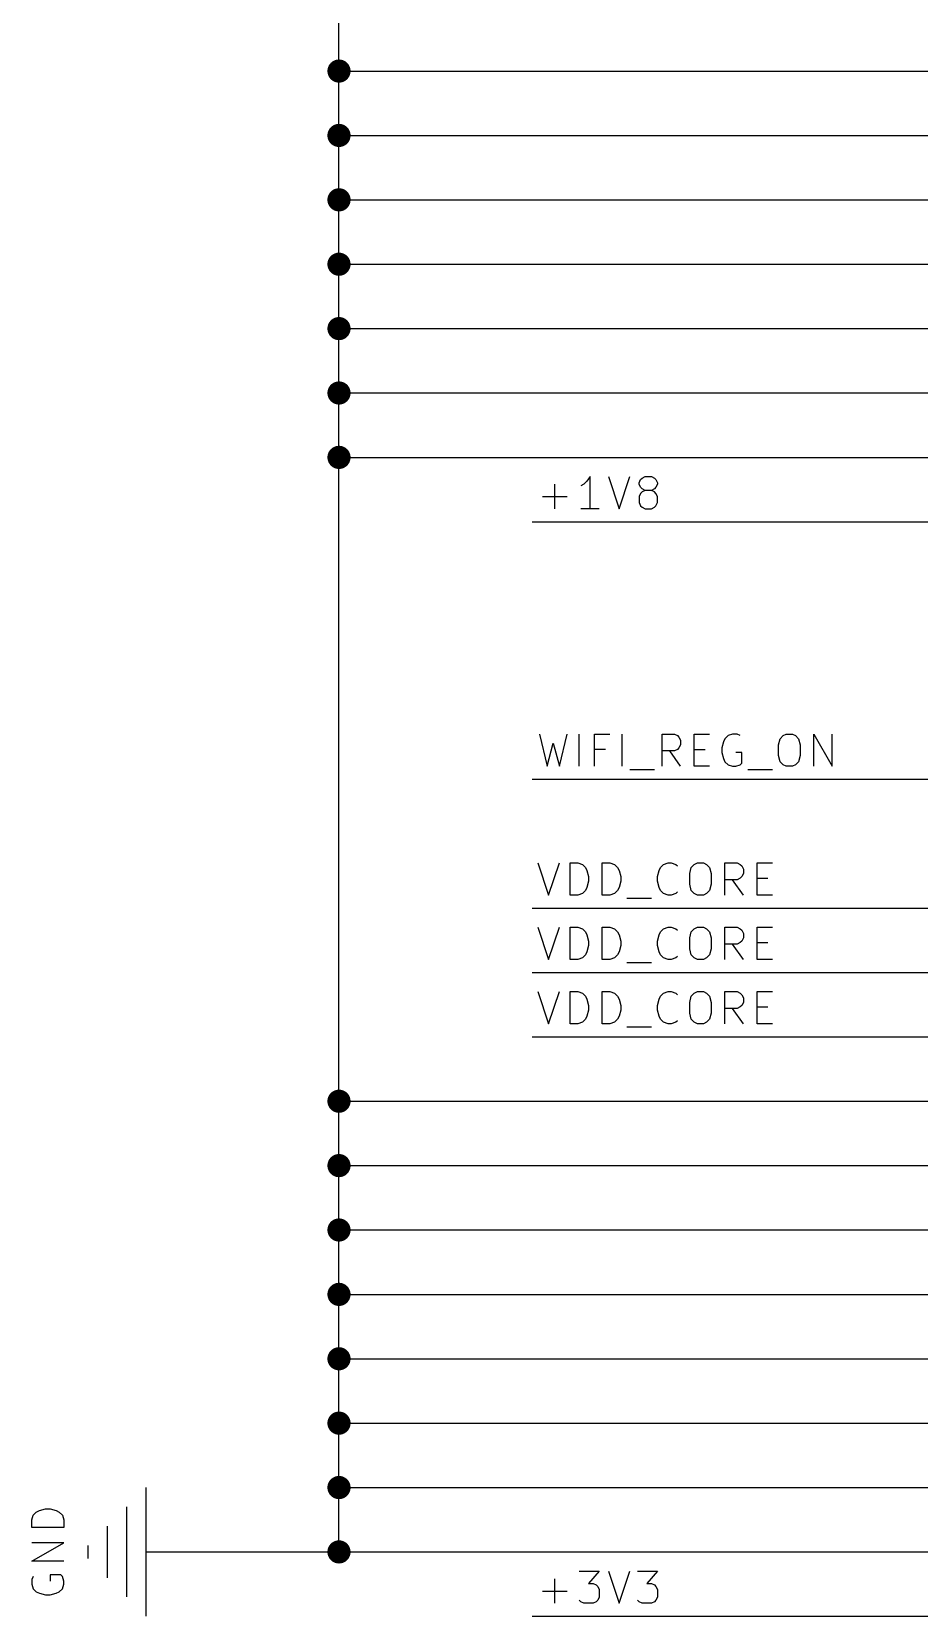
# Model space of a CAD drawing. Header units: millimetres. Extents: x 3 to 201, y -195 to -4.
# Drawn here: x 3.1 to 38.1, y -127 to -64.5 of the extents above; entities that cross this region are included whole.
import ezdxf

# ---------------------------------------------------------------- set-up
doc = ezdxf.new("R2010")
doc.units = ezdxf.units.MM
for name, color, linetype in [('GREENSIXTYFIVE', 129, 'CONTINUOUS'), ('LIGHTGREEN', 92, 'CONTINUOUS'), ('RED', 14, 'CONTINUOUS'), ('REDSIX', 19, 'CONTINUOUS')]:
    doc.layers.add(name, color=color, linetype=linetype)

msp = doc.modelspace()

# ---------------------------------------------------------------- linework, layer by layer
at = {"layer": 'GREENSIXTYFIVE', "linetype": 'CONTINUOUS'}
for p, q in [((3.1191, -123.1899), (3.1796, -123.0085)), ((3.1796, -123.0085), (3.3006, -122.8875)), ((3.3006, -122.8875), (3.4215, -122.827)), ((3.4215, -122.827), (3.6634, -122.7666)), ((3.6634, -122.7666), (3.8448, -122.7666)), ((3.8448, -122.7666), (4.0867, -122.827)), ((4.0867, -122.827), (4.2077, -122.8875)), ((4.2077, -122.8875), (4.3287, -123.0085)), ((4.3287, -123.0085), (4.3891, -123.1899)), ((3.1191, -123.4923), (3.1191, -123.1899)), ((4.3891, -123.4923), (3.1191, -123.4923)), ((4.3891, -123.1899), (4.3891, -123.4923)), ((3.1191, -124.8228), (4.3891, -124.0971)), ((4.3891, -124.0971), (3.1191, -124.0971)), ((4.3891, -124.8228), (3.1191, -124.8228)), ((3.1796, -125.4275), (3.1191, -125.5485)), ((3.1191, -125.5485), (3.1191, -125.7299)), ((4.2682, -125.3671), (3.8448, -125.3671)), ((3.8448, -125.3671), (3.8448, -125.609)), ((4.3287, -125.4275), (4.2682, -125.3671)), ((4.3891, -125.609), (4.3287, -125.4275)), ((4.3891, -125.7299), (4.3891, -125.609)), ((3.1191, -125.7299), (3.1796, -125.9113)), ((3.1796, -125.9113), (3.3006, -126.0323)), ((3.3006, -126.0323), (3.4215, -126.0928)), ((3.4215, -126.0928), (3.6634, -126.1532)), ((3.6634, -126.1532), (3.8448, -126.1532)), ((3.8448, -126.1532), (4.0867, -126.0928)), ((4.0867, -126.0928), (4.2077, -126.0323)), ((4.2077, -126.0323), (4.3287, -125.9113)), ((4.3287, -125.9113), (4.3891, -125.7299))]:
    msp.add_line(p, q, dxfattribs=at)
at = {"layer": 'LIGHTGREEN', "linetype": 'CONTINUOUS'}
for p, q in [((15.24, -66.04), (15.24, -63.5)), ((15.24, -68.58), (15.24, -66.04)), ((15.24, -66.04), (48.26, -66.04)), ((15.24, -71.12), (15.24, -68.58)), ((15.24, -68.58), (48.26, -68.58)), ((15.24, -73.66), (15.24, -71.12)), ((15.24, -71.12), (48.26, -71.12)), ((15.24, -73.66), (48.26, -73.66)), ((15.24, -76.2), (15.24, -73.66)), ((15.24, -78.74), (15.24, -76.2)), ((15.24, -76.2), (48.26, -76.2)), ((15.24, -81.28), (15.24, -78.74)), ((15.24, -78.74), (48.26, -78.74)), ((15.24, -106.68), (15.24, -81.28)), ((15.24, -81.28), (48.26, -81.28)), ((22.86, -83.82), (48.26, -83.82)), ((22.86, -93.98), (48.26, -93.98)), ((22.86, -99.06), (48.26, -99.06)), ((22.86, -101.6), (48.26, -101.6)), ((22.86, -104.14), (48.26, -104.14)), ((15.24, -106.68), (48.26, -106.68)), ((15.24, -109.22), (15.24, -106.68)), ((15.24, -109.22), (48.26, -109.22)), ((15.24, -111.76), (15.24, -109.22)), ((15.24, -114.3), (15.24, -111.76)), ((15.24, -111.76), (48.26, -111.76)), ((15.24, -114.3), (48.26, -114.3)), ((15.24, -116.84), (15.24, -114.3)), ((15.24, -116.84), (48.26, -116.84)), ((15.24, -119.38), (15.24, -116.84)), ((15.24, -121.92), (15.24, -119.38)), ((15.24, -119.38), (48.26, -119.38)), ((15.24, -121.92), (48.26, -121.92)), ((15.24, -124.46), (15.24, -121.92)), ((10.16, -124.46), (15.24, -124.46)), ((15.24, -124.46), (48.26, -124.46)), ((22.86, -127), (48.26, -127))]:
    msp.add_line(p, q, dxfattribs=at)
at = {"layer": 'LIGHTGREEN', "const_width": 0.4572}
for points in [[(15.0114, -66.04, 1), (15.4686, -66.04, 1)], [(15.0114, -68.58, 1), (15.4686, -68.58, 1)], [(15.0114, -71.12, 1), (15.4686, -71.12, 1)], [(15.0114, -73.66, 1), (15.4686, -73.66, 1)], [(15.0114, -76.2, 1), (15.4686, -76.2, 1)], [(15.0114, -78.74, 1), (15.4686, -78.74, 1)], [(15.0114, -81.28, 1), (15.4686, -81.28, 1)], [(15.0114, -106.68, 1), (15.4686, -106.68, 1)], [(15.0114, -109.22, 1), (15.4686, -109.22, 1)], [(15.0114, -111.76, 1), (15.4686, -111.76, 1)], [(15.0114, -114.3, 1), (15.4686, -114.3, 1)], [(15.0114, -116.84, 1), (15.4686, -116.84, 1)], [(15.0114, -119.38, 1), (15.4686, -119.38, 1)], [(15.0114, -121.92, 1), (15.4686, -121.92, 1)], [(15.0114, -124.46, 1), (15.4686, -124.46, 1)]]:
    msp.add_lwpolyline(points, format="xyb", close=True, dxfattribs=at)
at = {"layer": 'RED', "linetype": 'CONTINUOUS'}
for p, q in [((7.62, -121.92), (7.62, -127)), ((6.858, -122.682), (6.858, -126.238)), ((6.096, -123.444), (6.096, -125.476)), ((5.334, -124.206), (5.334, -124.714)), ((7.62, -124.46), (10.16, -124.46))]:
    msp.add_line(p, q, dxfattribs=at)
at = {"layer": 'REDSIX', "linetype": 'CONTINUOUS'}
for p, q in [((23.7505, -83.3069), (23.7505, -82.3393)), ((24.8996, -82.3393), (24.7787, -82.3998)), ((25.0206, -82.2184), (24.8996, -82.3393)), ((25.1415, -82.0369), (25.0206, -82.2184)), ((25.1415, -83.3069), (25.1415, -82.0369)), ((25.8672, -82.0369), (26.2905, -83.3069)), ((26.2905, -83.3069), (26.7139, -82.0369)), ((27.0768, -82.2788), (27.1372, -82.1579)), ((27.0768, -82.3393), (27.0768, -82.2788)), ((27.1372, -82.4603), (27.0768, -82.3393)), ((27.1372, -82.1579), (27.1977, -82.0974)), ((27.1977, -82.5207), (27.1372, -82.4603)), ((27.1977, -82.0974), (27.3187, -82.0369)), ((27.3187, -82.0369), (27.5606, -82.0369)), ((27.5606, -82.0369), (27.6815, -82.0974)), ((27.6815, -82.0974), (27.742, -82.1579)), ((27.742, -82.4603), (27.6815, -82.5207)), ((27.742, -82.1579), (27.8025, -82.2788)), ((27.8025, -82.3393), (27.742, -82.4603)), ((27.8025, -82.2788), (27.8025, -82.3393)), ((23.2667, -82.8231), (24.2344, -82.8231)), ((27.1372, -82.7022), (27.0768, -82.8231)), ((27.0768, -82.8231), (27.0768, -83.065)), ((27.0768, -83.065), (27.1372, -83.186)), ((27.1977, -82.6417), (27.1372, -82.7022)), ((27.3187, -82.5812), (27.1977, -82.5207)), ((27.3187, -82.5812), (27.1977, -82.6417)), ((27.5606, -82.5812), (27.3187, -82.5812)), ((27.6815, -82.5207), (27.5606, -82.5812)), ((27.6815, -82.6417), (27.5606, -82.5812)), ((27.742, -82.7022), (27.6815, -82.6417)), ((27.8025, -82.8231), (27.742, -82.7022)), ((27.742, -83.186), (27.8025, -83.065)), ((27.8025, -83.065), (27.8025, -82.8231)), ((25.5044, -83.3069), (24.7787, -83.3069)), ((27.1372, -83.186), (27.1977, -83.2465)), ((27.1977, -83.2465), (27.3187, -83.3069)), ((27.3187, -83.3069), (27.5606, -83.3069)), ((27.5606, -83.3069), (27.6815, -83.2465)), ((27.6815, -83.2465), (27.742, -83.186)), ((23.1458, -92.1969), (23.4482, -93.4669)), ((23.932, -93.4669), (24.2344, -92.1969)), ((24.7181, -93.4669), (24.7181, -92.1969)), ((25.3229, -93.4669), (25.3229, -92.1969)), ((25.3229, -92.1969), (25.9277, -92.1969)), ((26.4115, -93.4669), (26.4115, -92.1969)), ((27.9839, -93.4669), (27.9839, -92.1969)), ((27.9839, -92.1969), (28.4677, -92.1969)), ((28.4677, -92.1969), (28.5887, -92.2574)), ((28.5887, -92.2574), (28.6492, -92.3179)), ((28.6492, -92.3179), (28.7096, -92.4388)), ((28.7096, -92.4388), (28.7096, -92.6203)), ((29.2539, -93.4669), (29.2539, -92.1969)), ((29.2539, -92.1969), (29.8587, -92.1969)), ((30.4029, -92.4993), (30.3425, -92.7412)), ((30.4634, -92.3784), (30.4029, -92.4993)), ((30.5844, -92.2574), (30.4634, -92.3784)), ((30.7658, -92.1969), (30.5844, -92.2574)), ((30.9472, -92.1969), (30.7658, -92.1969)), ((31.0682, -92.2574), (30.9472, -92.1969)), ((32.5801, -92.6203), (32.6405, -92.3784)), ((32.6405, -92.3784), (32.7615, -92.2574)), ((32.7615, -92.2574), (32.8824, -92.1969)), ((32.8824, -92.1969), (33.1243, -92.1969)), ((33.1243, -92.1969), (33.2453, -92.2574)), ((33.2453, -92.2574), (33.3662, -92.3784)), ((33.3662, -92.3784), (33.4267, -92.6203)), ((33.971, -93.4669), (33.971, -92.1969)), ((33.971, -92.1969), (34.6967, -93.4669)), ((34.6967, -93.4669), (34.6967, -92.1969)), ((23.4482, -93.4669), (23.6901, -92.5598)), ((23.6901, -92.5598), (23.932, -93.4669)), ((25.7463, -92.8017), (25.3229, -92.8017)), ((28.4677, -92.8622), (27.9839, -92.8622)), ((28.7096, -93.4669), (28.2863, -92.8622)), ((28.5887, -92.8017), (28.4677, -92.8622)), ((28.6492, -92.7412), (28.5887, -92.8017)), ((28.7096, -92.6203), (28.6492, -92.7412)), ((29.2539, -92.8017), (29.6773, -92.8017)), ((30.3425, -92.7412), (30.3425, -92.9226)), ((30.3425, -92.9226), (30.4029, -93.1645)), ((31.1286, -92.9226), (30.8867, -92.9226)), ((31.1286, -93.346), (31.1286, -92.9226)), ((32.5801, -93.0436), (32.5801, -92.6203)), ((32.6405, -93.2855), (32.5801, -93.0436)), ((33.4267, -93.0436), (33.3662, -93.2855)), ((33.4267, -92.6203), (33.4267, -93.0436)), ((26.714, -93.5879), (27.6816, -93.5879)), ((29.8587, -93.4669), (29.2539, -93.4669)), ((30.4029, -93.1645), (30.4634, -93.2855)), ((30.4634, -93.2855), (30.5844, -93.4065)), ((30.5844, -93.4065), (30.7658, -93.4669)), ((30.7658, -93.4669), (30.8867, -93.4669)), ((30.8867, -93.4669), (31.0682, -93.4065)), ((31.0682, -93.4065), (31.1286, -93.346)), ((31.3706, -93.5879), (32.3382, -93.5879)), ((32.7615, -93.4065), (32.6405, -93.2855)), ((32.8824, -93.4669), (32.7615, -93.4065)), ((33.1243, -93.4669), (32.8824, -93.4669)), ((33.2453, -93.4065), (33.1243, -93.4669)), ((33.3662, -93.2855), (33.2453, -93.4065)), ((23.0853, -97.2769), (23.5086, -98.5469)), ((23.5086, -98.5469), (23.932, -97.2769)), ((24.3553, -98.5469), (24.3553, -97.2769)), ((24.3553, -97.2769), (24.6577, -97.2769)), ((24.6577, -97.2769), (24.8391, -97.3374)), ((24.8391, -97.3374), (24.9601, -97.4584)), ((24.9601, -97.4584), (25.0206, -97.5793)), ((25.6253, -98.5469), (25.6253, -97.2769)), ((25.6253, -97.2769), (25.9277, -97.2769)), ((25.9277, -97.2769), (26.1091, -97.3374)), ((26.1091, -97.3374), (26.2301, -97.4584)), ((26.2301, -97.4584), (26.2906, -97.5793)), ((27.8629, -97.5793), (27.9234, -97.4584)), ((27.9234, -97.4584), (28.0444, -97.3374)), ((28.0444, -97.3374), (28.2258, -97.2769)), ((28.2258, -97.2769), (28.3467, -97.2769)), ((28.3467, -97.2769), (28.5282, -97.3374)), ((28.5282, -97.3374), (28.5886, -97.3979)), ((29.0725, -97.7003), (29.1329, -97.4584)), ((29.1329, -97.4584), (29.2539, -97.3374)), ((29.2539, -97.3374), (29.3748, -97.2769)), ((29.3748, -97.2769), (29.6167, -97.2769)), ((29.6167, -97.2769), (29.7377, -97.3374)), ((29.7377, -97.3374), (29.8586, -97.4584)), ((29.8586, -97.4584), (29.9191, -97.7003)), ((30.4634, -98.5469), (30.4634, -97.2769)), ((30.4634, -97.2769), (30.9472, -97.2769)), ((30.9472, -97.2769), (31.0682, -97.3374)), ((31.0682, -97.3374), (31.1287, -97.3979)), ((31.1287, -97.3979), (31.1891, -97.5188)), ((31.1891, -97.5188), (31.1891, -97.7003)), ((31.7334, -98.5469), (31.7334, -97.2769)), ((31.7334, -97.2769), (32.3382, -97.2769)), ((25.0206, -97.5793), (25.081, -97.8212)), ((25.081, -98.0026), (25.0206, -98.2445)), ((25.081, -97.8212), (25.081, -98.0026)), ((26.2906, -97.5793), (26.351, -97.8212)), ((26.351, -98.0026), (26.2906, -98.2445)), ((26.351, -97.8212), (26.351, -98.0026)), ((27.8025, -97.8212), (27.8629, -97.5793)), ((27.8025, -98.0026), (27.8025, -97.8212)), ((27.8629, -98.2445), (27.8025, -98.0026)), ((29.0725, -98.1236), (29.0725, -97.7003)), ((29.1329, -98.3655), (29.0725, -98.1236)), ((29.9191, -98.1236), (29.8586, -98.3655)), ((29.9191, -97.7003), (29.9191, -98.1236)), ((30.9472, -97.9422), (30.4634, -97.9422)), ((31.1891, -98.5469), (30.7658, -97.9422)), ((31.0682, -97.8817), (30.9472, -97.9422)), ((31.1287, -97.8212), (31.0682, -97.8817)), ((31.1891, -97.7003), (31.1287, -97.8212)), ((31.7334, -97.8817), (32.1568, -97.8817)), ((24.6577, -98.5469), (24.3553, -98.5469)), ((24.8391, -98.4865), (24.6577, -98.5469)), ((24.9601, -98.3655), (24.8391, -98.4865)), ((25.0206, -98.2445), (24.9601, -98.3655)), ((25.9277, -98.5469), (25.6253, -98.5469)), ((26.1091, -98.4865), (25.9277, -98.5469)), ((26.2301, -98.3655), (26.1091, -98.4865)), ((26.2906, -98.2445), (26.2301, -98.3655)), ((26.593, -98.6679), (27.5606, -98.6679)), ((27.9234, -98.3655), (27.8629, -98.2445)), ((28.0444, -98.4865), (27.9234, -98.3655)), ((28.2258, -98.5469), (28.0444, -98.4865)), ((28.3467, -98.5469), (28.2258, -98.5469)), ((28.5282, -98.4865), (28.3467, -98.5469)), ((28.5886, -98.426), (28.5282, -98.4865)), ((29.2539, -98.4865), (29.1329, -98.3655)), ((29.3748, -98.5469), (29.2539, -98.4865)), ((29.6167, -98.5469), (29.3748, -98.5469)), ((29.7377, -98.4865), (29.6167, -98.5469)), ((29.8586, -98.3655), (29.7377, -98.4865)), ((32.3382, -98.5469), (31.7334, -98.5469)), ((23.0853, -99.8169), (23.5086, -101.0869)), ((23.5086, -101.0869), (23.932, -99.8169)), ((24.3553, -101.0869), (24.3553, -99.8169)), ((24.3553, -99.8169), (24.6577, -99.8169)), ((24.6577, -99.8169), (24.8391, -99.8774)), ((24.8391, -99.8774), (24.9601, -99.9984)), ((24.9601, -99.9984), (25.0206, -100.1193)), ((25.6253, -101.0869), (25.6253, -99.8169)), ((25.6253, -99.8169), (25.9277, -99.8169)), ((25.9277, -99.8169), (26.1091, -99.8774)), ((26.1091, -99.8774), (26.2301, -99.9984)), ((26.2301, -99.9984), (26.2906, -100.1193)), ((27.8629, -100.1193), (27.9234, -99.9984)), ((27.9234, -99.9984), (28.0444, -99.8774)), ((28.0444, -99.8774), (28.2258, -99.8169)), ((28.2258, -99.8169), (28.3467, -99.8169)), ((28.3467, -99.8169), (28.5282, -99.8774)), ((28.5282, -99.8774), (28.5886, -99.9379)), ((29.0725, -100.2403), (29.1329, -99.9984)), ((29.1329, -99.9984), (29.2539, -99.8774)), ((29.2539, -99.8774), (29.3748, -99.8169)), ((29.3748, -99.8169), (29.6167, -99.8169)), ((29.6167, -99.8169), (29.7377, -99.8774)), ((29.7377, -99.8774), (29.8586, -99.9984)), ((29.8586, -99.9984), (29.9191, -100.2403)), ((30.4634, -101.0869), (30.4634, -99.8169)), ((30.4634, -99.8169), (30.9472, -99.8169)), ((30.9472, -99.8169), (31.0682, -99.8774)), ((31.0682, -99.8774), (31.1287, -99.9379)), ((31.1287, -99.9379), (31.1891, -100.0588)), ((31.7334, -101.0869), (31.7334, -99.8169)), ((31.7334, -99.8169), (32.3382, -99.8169)), ((25.0206, -100.1193), (25.081, -100.3612)), ((25.081, -100.5426), (25.0206, -100.7845)), ((25.081, -100.3612), (25.081, -100.5426)), ((26.2906, -100.1193), (26.351, -100.3612)), ((26.351, -100.5426), (26.2906, -100.7845)), ((26.351, -100.3612), (26.351, -100.5426)), ((27.8025, -100.3612), (27.8629, -100.1193)), ((27.8025, -100.5426), (27.8025, -100.3612)), ((27.8629, -100.7845), (27.8025, -100.5426)), ((29.0725, -100.6636), (29.0725, -100.2403)), ((29.9191, -100.2403), (29.9191, -100.6636)), ((30.9472, -100.4822), (30.4634, -100.4822)), ((31.1891, -101.0869), (30.7658, -100.4822)), ((31.0682, -100.4217), (30.9472, -100.4822)), ((31.1287, -100.3612), (31.0682, -100.4217)), ((31.1891, -100.2403), (31.1287, -100.3612)), ((31.1891, -100.0588), (31.1891, -100.2403)), ((31.7334, -100.4217), (32.1568, -100.4217)), ((24.6577, -101.0869), (24.3553, -101.0869)), ((24.8391, -101.0265), (24.6577, -101.0869)), ((24.9601, -100.9055), (24.8391, -101.0265)), ((25.0206, -100.7845), (24.9601, -100.9055)), ((25.9277, -101.0869), (25.6253, -101.0869)), ((26.1091, -101.0265), (25.9277, -101.0869)), ((26.2301, -100.9055), (26.1091, -101.0265)), ((26.2906, -100.7845), (26.2301, -100.9055)), ((26.593, -101.2079), (27.5606, -101.2079)), ((27.9234, -100.9055), (27.8629, -100.7845)), ((28.0444, -101.0265), (27.9234, -100.9055)), ((28.2258, -101.0869), (28.0444, -101.0265)), ((28.3467, -101.0869), (28.2258, -101.0869)), ((28.5282, -101.0265), (28.3467, -101.0869)), ((28.5886, -100.966), (28.5282, -101.0265)), ((29.1329, -100.9055), (29.0725, -100.6636)), ((29.2539, -101.0265), (29.1329, -100.9055)), ((29.3748, -101.0869), (29.2539, -101.0265)), ((29.6167, -101.0869), (29.3748, -101.0869)), ((29.7377, -101.0265), (29.6167, -101.0869)), ((29.8586, -100.9055), (29.7377, -101.0265)), ((29.9191, -100.6636), (29.8586, -100.9055)), ((32.3382, -101.0869), (31.7334, -101.0869)), ((23.0853, -102.3569), (23.5086, -103.6269)), ((23.5086, -103.6269), (23.932, -102.3569)), ((24.3553, -103.6269), (24.3553, -102.3569)), ((24.3553, -102.3569), (24.6577, -102.3569)), ((24.6577, -102.3569), (24.8391, -102.4174)), ((24.8391, -102.4174), (24.9601, -102.5384)), ((25.6253, -103.6269), (25.6253, -102.3569)), ((25.6253, -102.3569), (25.9277, -102.3569)), ((25.9277, -102.3569), (26.1091, -102.4174)), ((26.1091, -102.4174), (26.2301, -102.5384)), ((27.9234, -102.5384), (28.0444, -102.4174)), ((28.0444, -102.4174), (28.2258, -102.3569)), ((28.2258, -102.3569), (28.3467, -102.3569)), ((28.3467, -102.3569), (28.5282, -102.4174)), ((28.5282, -102.4174), (28.5886, -102.4779)), ((29.1329, -102.5384), (29.2539, -102.4174)), ((29.2539, -102.4174), (29.3748, -102.3569)), ((29.3748, -102.3569), (29.6167, -102.3569)), ((29.6167, -102.3569), (29.7377, -102.4174)), ((29.7377, -102.4174), (29.8586, -102.5384)), ((30.4634, -103.6269), (30.4634, -102.3569)), ((30.4634, -102.3569), (30.9472, -102.3569)), ((30.9472, -102.3569), (31.0682, -102.4174)), ((31.0682, -102.4174), (31.1287, -102.4779)), ((31.1287, -102.4779), (31.1891, -102.5988)), ((31.7334, -103.6269), (31.7334, -102.3569)), ((31.7334, -102.3569), (32.3382, -102.3569)), ((24.9601, -102.5384), (25.0206, -102.6593)), ((25.0206, -102.6593), (25.081, -102.9012)), ((25.081, -103.0826), (25.0206, -103.3245)), ((25.081, -102.9012), (25.081, -103.0826)), ((26.2301, -102.5384), (26.2906, -102.6593)), ((26.2906, -102.6593), (26.351, -102.9012)), ((26.351, -103.0826), (26.2906, -103.3245)), ((26.351, -102.9012), (26.351, -103.0826)), ((27.8025, -102.9012), (27.8629, -102.6593)), ((27.8025, -103.0826), (27.8025, -102.9012)), ((27.8629, -103.3245), (27.8025, -103.0826)), ((27.8629, -102.6593), (27.9234, -102.5384)), ((29.0725, -102.7803), (29.1329, -102.5384)), ((29.0725, -103.2036), (29.0725, -102.7803)), ((29.8586, -102.5384), (29.9191, -102.7803)), ((29.9191, -102.7803), (29.9191, -103.2036)), ((30.9472, -103.0222), (30.4634, -103.0222)), ((31.1891, -103.6269), (30.7658, -103.0222)), ((31.0682, -102.9617), (30.9472, -103.0222)), ((31.1287, -102.9012), (31.0682, -102.9617)), ((31.1891, -102.7803), (31.1287, -102.9012)), ((31.1891, -102.5988), (31.1891, -102.7803)), ((31.7334, -102.9617), (32.1568, -102.9617)), ((24.6577, -103.6269), (24.3553, -103.6269)), ((24.8391, -103.5665), (24.6577, -103.6269)), ((24.9601, -103.4455), (24.8391, -103.5665)), ((25.0206, -103.3245), (24.9601, -103.4455)), ((25.9277, -103.6269), (25.6253, -103.6269)), ((26.1091, -103.5665), (25.9277, -103.6269)), ((26.2301, -103.4455), (26.1091, -103.5665)), ((26.2906, -103.3245), (26.2301, -103.4455)), ((26.593, -103.7479), (27.5606, -103.7479)), ((27.9234, -103.4455), (27.8629, -103.3245)), ((28.0444, -103.5665), (27.9234, -103.4455)), ((28.2258, -103.6269), (28.0444, -103.5665)), ((28.3467, -103.6269), (28.2258, -103.6269)), ((28.5282, -103.5665), (28.3467, -103.6269)), ((28.5886, -103.506), (28.5282, -103.5665)), ((29.1329, -103.4455), (29.0725, -103.2036)), ((29.2539, -103.5665), (29.1329, -103.4455)), ((29.3748, -103.6269), (29.2539, -103.5665)), ((29.6167, -103.6269), (29.3748, -103.6269)), ((29.7377, -103.5665), (29.6167, -103.6269)), ((29.8586, -103.4455), (29.7377, -103.5665)), ((29.9191, -103.2036), (29.8586, -103.4455)), ((32.3382, -103.6269), (31.7334, -103.6269)), ((23.7505, -126.4869), (23.7505, -125.5193)), ((24.7182, -125.2169), (25.5044, -125.2169)), ((25.5044, -125.2169), (25.081, -125.7007)), ((25.8672, -125.2169), (26.2905, -126.4869)), ((26.2905, -126.4869), (26.7139, -125.2169)), ((27.0163, -125.2169), (27.8025, -125.2169)), ((27.8025, -125.2169), (27.3791, -125.7007)), ((23.2667, -126.0031), (24.2344, -126.0031)), ((25.081, -125.7007), (25.2625, -125.7007)), ((25.2625, -125.7007), (25.3834, -125.7612)), ((25.3834, -125.7612), (25.4439, -125.8217)), ((25.4439, -125.8217), (25.5044, -125.9426)), ((25.5044, -126.245), (25.4439, -126.366)), ((25.5044, -125.9426), (25.5044, -126.245)), ((27.3791, -125.7007), (27.5606, -125.7007)), ((27.5606, -125.7007), (27.6815, -125.7612)), ((27.6815, -125.7612), (27.742, -125.8217)), ((27.742, -125.8217), (27.8025, -125.9426)), ((27.8025, -126.245), (27.742, -126.366)), ((27.8025, -125.9426), (27.8025, -126.245)), ((24.7787, -126.4265), (24.7182, -126.366)), ((24.8996, -126.4869), (24.7787, -126.4265)), ((25.2625, -126.4869), (24.8996, -126.4869)), ((25.3834, -126.4265), (25.2625, -126.4869)), ((25.4439, -126.366), (25.3834, -126.4265)), ((27.0768, -126.4265), (27.0163, -126.366)), ((27.1977, -126.4869), (27.0768, -126.4265)), ((27.5606, -126.4869), (27.1977, -126.4869)), ((27.6815, -126.4265), (27.5606, -126.4869)), ((27.742, -126.366), (27.6815, -126.4265))]:
    msp.add_line(p, q, dxfattribs=at)

doc.saveas('drawing.dxf')
